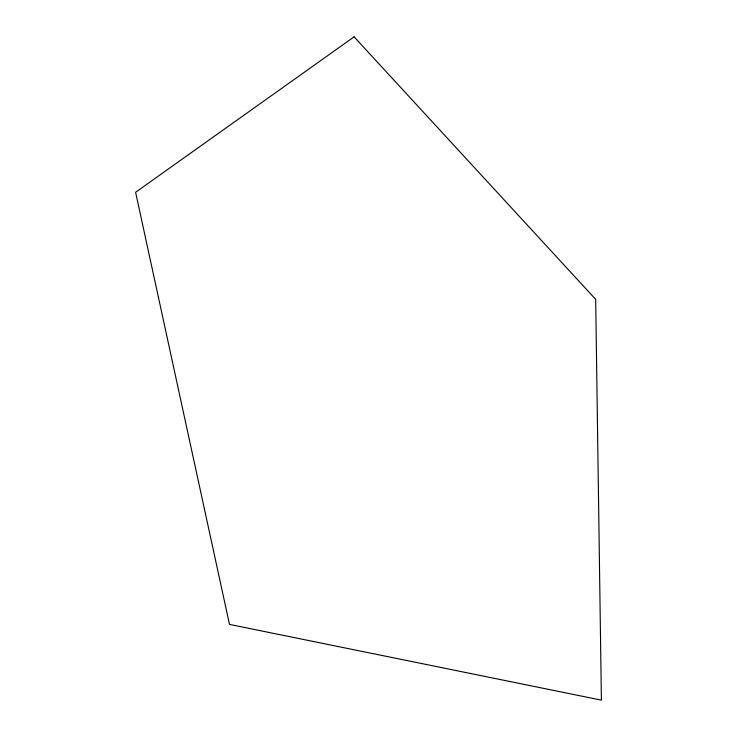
<?xml version="1.0" encoding="UTF-8"?>
<svg xmlns="http://www.w3.org/2000/svg" width="737" height="737" viewBox="0 0 737 737"><rect width="100%" height="100%" fill="white"/><g stroke="black" fill="none" stroke-linecap="round" stroke-linejoin="round"><path stroke-width="1.11" d="M354.101 36.85L135.599 192.274L229.493 624.405L601.401 700.15L595.689 299.369L354.101 36.85"/></g></svg>
